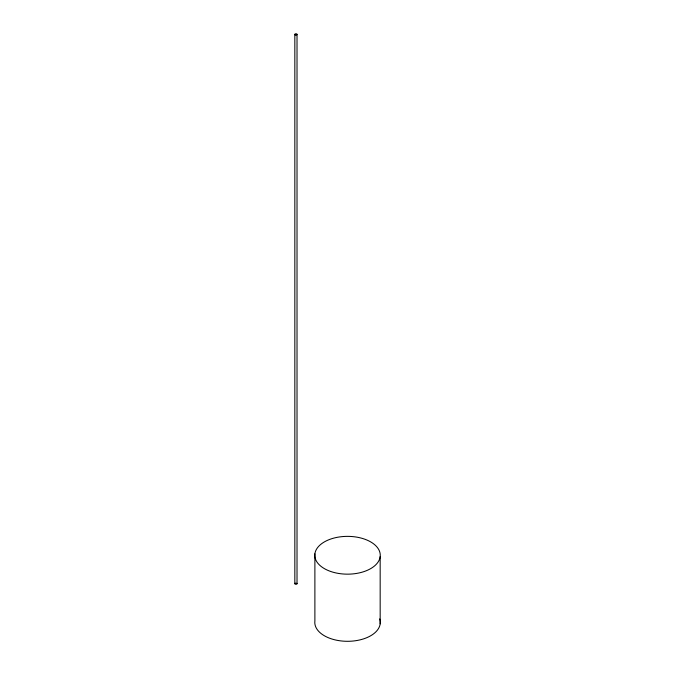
<?xml version="1.0" encoding="UTF-8"?>
<svg xmlns="http://www.w3.org/2000/svg" width="675" height="675" viewBox="0 0 675 675"><rect width="100%" height="100%" fill="white"/><g stroke="black" fill="none" stroke-linecap="round" stroke-linejoin="round"><path stroke-width="1.01" d="M380.168 556.689A32.737 18.9 0 0 1 329.071 570.873A32.737 18.9 0 0 1 333.349 538.228A32.737 18.9 0 0 1 380.168 556.689L380.168 623.827M314.887 553.837L314.887 620.975A32.737 18.9 0 0 0 349.338 641.275A32.737 18.9 0 0 0 379.696 618.899M297.017 34.374L297.017 583.647M294.832 34.391L294.832 583.656M296.696 583.2A1.097 0.633 0 0 1 296.637 584.137A1.097 0.633 0 0 1 295.034 584.018A1.097 0.633 0 0 1 295.372 583.107M295.152 34.83A1.097 0.633 0 0 0 296.983 34.543A1.097 0.633 0 0 0 295.633 33.775A1.097 0.633 0 0 0 295.152 34.83"/></g></svg>
